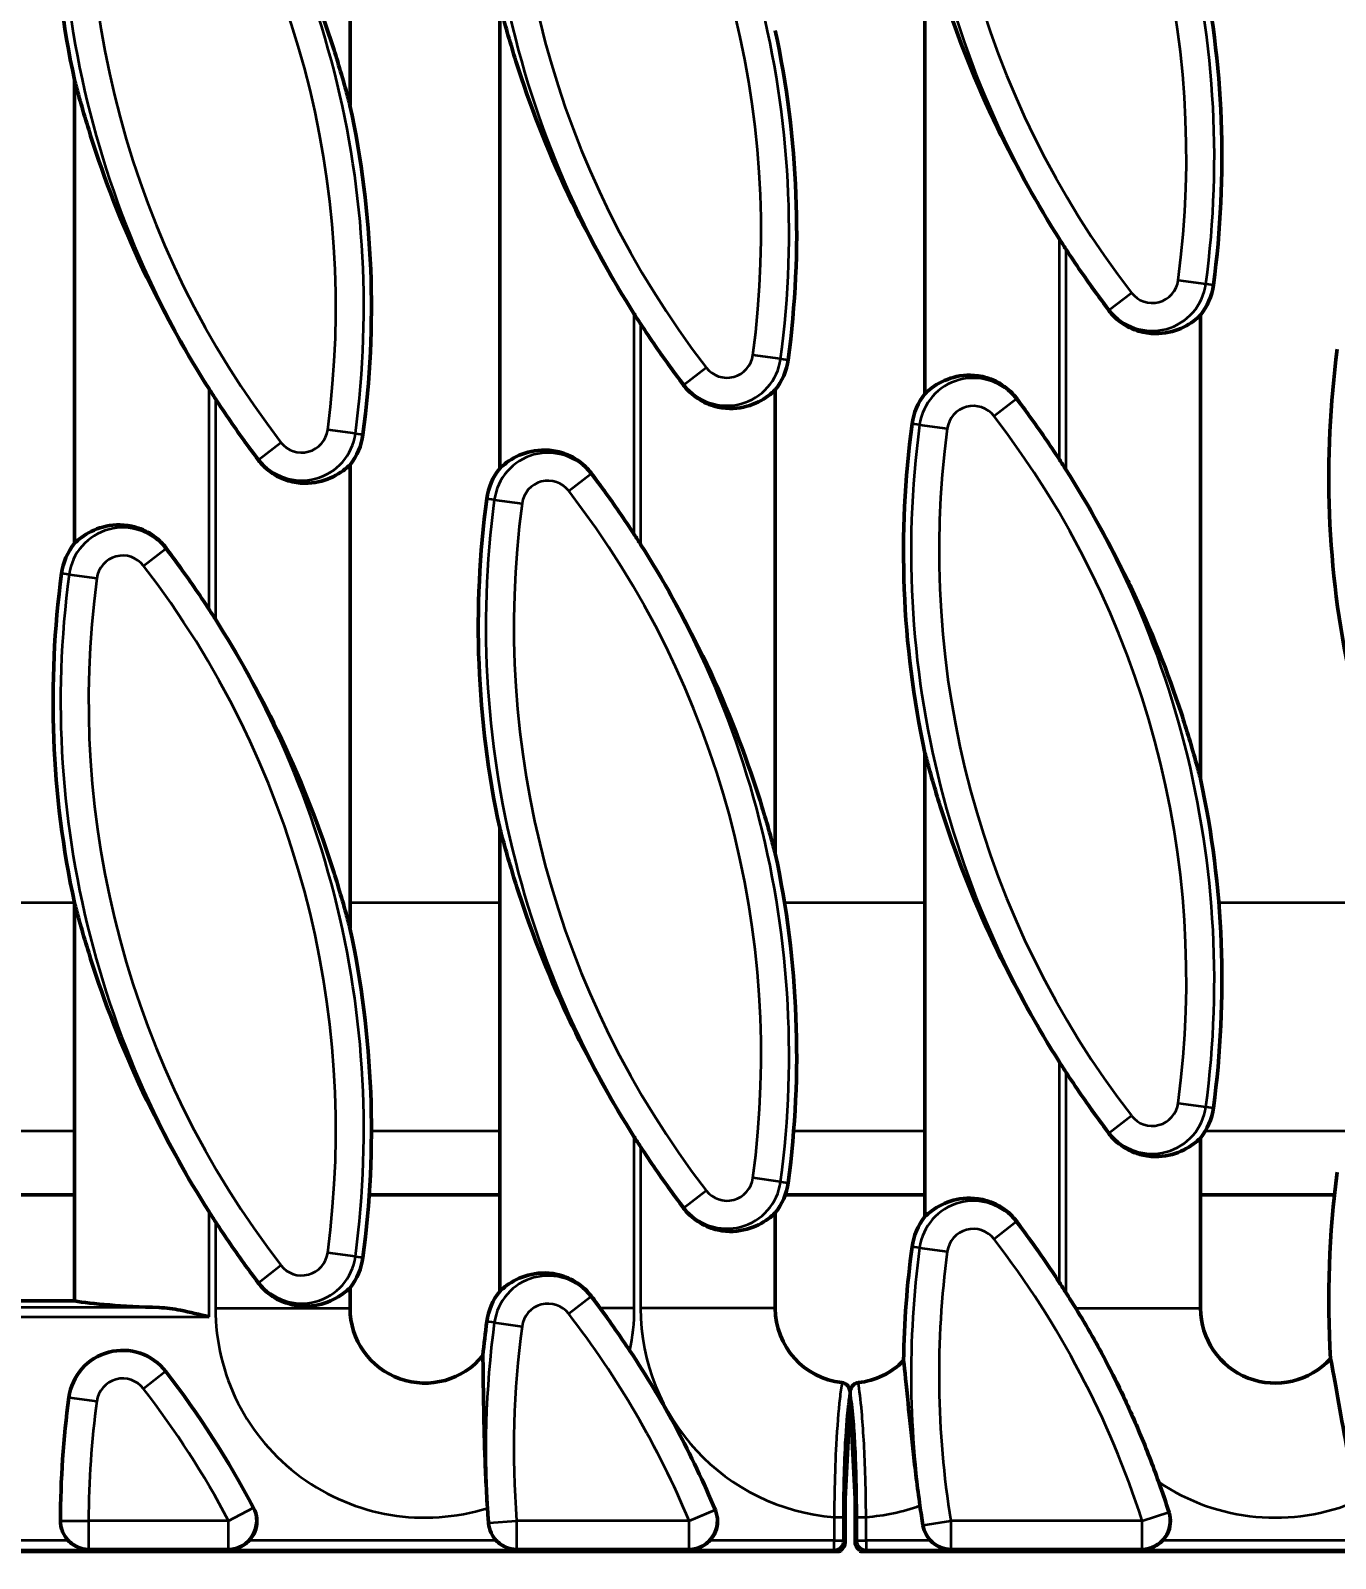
# Model space of a CAD drawing. Header units: millimetres. Extents: x 0 to 1485, y 0 to 1050.
# Drawn here: x 848.6 to 918.3, y 445.1 to 526.8 of the extents above; entities that cross this region are included whole.
import ezdxf

# ---------------------------------------------------------------- set-up
doc = ezdxf.new("R2010")
doc.units = ezdxf.units.MM
doc.header["$LTSCALE"] = 2.5
for name, color, linetype, lineweight in [('Bemaßung (ISO)', 7, 'Continuous', 25), ('Sichtbar (ISO)', 7, 'Continuous', 50), ('Sichtbar schmal (ISO)', 7, 'Continuous', 35)]:
    doc.layers.add(name, color=color, linetype=linetype, lineweight=lineweight)
doc.styles.add('TXT 3_5', font='isocpeur.ttf')
doc.dimstyles.new('Anrin Standard (DIN)', dxfattribs={"dimscale": 2.5, "dimtxt": 3.5, "dimasz": 2.5, "dimexe": 2, "dimexo": 0, "dimgap": 0.8, "dimtad": 1, "dimrnd": 1e-08, "dimtxsty": 'TXT 3_5', "dimcen": 0.09, "dimdle": 10, "dimclrd": 256, "dimclre": 256, "dimclrt": 256, "dimadec": 0, "dimazin": 2, "dimtfac": 0.714286, "dimtmove": 0, "dimatfit": 3, "dimfxl": 1, "dimtolj": 1, "dimlwd": -1, "dimlwe": -1, "dimarcsym": 0})

# ---------------------------------------------------------------- blocks, each defined once
blk = doc.blocks.new('*D26')
at = {"layer": 'Bemaßung (ISO)', "transparency": 16777216}
for p, q in [((642.405, 507.455), (642.405, 407.455)), ((1142.405, 507.455), (1142.405, 407.455)), ((648.655, 412.455), (1136.155, 412.455))]:
    blk.add_line(p, q, dxfattribs=at)
for points in [[(648.655, 413.496), (648.655, 411.413), (642.405, 412.455)], [(1136.155, 413.496), (1136.155, 411.413), (1142.405, 412.455)]]:
    blk.add_solid(points, dxfattribs=at)
at = {"layer": 'Defpoints', "color": 0, "transparency": 16777216}
for p in [(642.405, 507.455), (1142.405, 507.455), (1142.405, 412.455)]:
    blk.add_point(p, dxfattribs=at)
at = {"layer": 'Bemaßung (ISO)', "transparency": 16777216, "insert": (884.092, 423.205), "char_height": 8.75, "attachment_point": 1, "style": 'TXT 3_5'}
blk.add_mtext('\\A1;500', dxfattribs=at)

msp = doc.modelspace()

# ---------------------------------------------------------------- linework, layer by layer
at = {"layer": 'Sichtbar (ISO)'}
for p, q in [((865.678, 547.554), (865.678, 522.771)), ((896.405, 507.355), (896.405, 532.139)), ((873.678, 503.355), (873.678, 528.139)), ((850.95, 499.355), (850.95, 524.139)), ((911.132, 511.554), (911.132, 486.771)), ((888.405, 507.554), (888.405, 482.771)), ((865.678, 503.554), (865.678, 478.771)), ((896.405, 463.355), (896.405, 488.139)), ((873.678, 459.355), (873.678, 484.139)), ((850.95, 458.848), (850.95, 480.139)), ((911.132, 467.554), (911.132, 458.455)), ((850.95, 464.519), (844.093, 464.519)), ((873.678, 464.519), (866.705, 464.519)), ((896.405, 464.519), (888.938, 464.519)), ((918.295, 464.519), (911.132, 464.519)), ((888.405, 463.554), (888.405, 458.455)), ((865.678, 459.554), (865.678, 458.455)), ((850.95, 458.848), (843.835, 458.848)), ((892.143, 448.259), (892.405, 453.455)), ((892.405, 453.944), (892.405, 453.455)), ((892.405, 453.455), (892.405, 453.944)), ((892.405, 453.455), (892.667, 448.259)), ((892.143, 445.953), (892.143, 448.259)), ((892.667, 448.259), (892.667, 445.953)), ((393.166, 445.455), (891.644, 445.455)), ((893.166, 445.455), (1391.644, 445.455))]:
    msp.add_line(p, q, dxfattribs=at)
for centre, radius, start, end in [((901.081, 534.914), 51.275, 172.3504, 192.13108), ((861.002, 519.995), 51.275, 352.3504, 12.13108), ((838.275, 515.995), 51.275, 352.3504, 12.13108), ((815.547, 511.995), 51.275, 352.3504, 12.13108), ((946.535, 542.914), 50.882, 212.45081, 213.15705), ((908.55, 513.609), 3.3, 321.48132, 352.3504), ((923.808, 538.914), 50.882, 212.45081, 213.15705), ((885.823, 509.609), 3.3, 321.48132, 352.3504), ((969.263, 502.914), 51.275, 172.3504, 192.13108), ((901.081, 534.914), 50.882, 212.45081, 213.15705), ((898.987, 505.3), 3.3, 141.48132, 172.3504), ((946.535, 498.914), 51.275, 172.3504, 192.13108), ((863.096, 505.609), 3.3, 321.48132, 352.3504), ((876.26, 501.3), 3.3, 141.48132, 172.3504), ((861.002, 475.995), 50.882, 32.45081, 33.15705), ((923.808, 494.914), 51.275, 172.3504, 192.13108), ((853.532, 497.3), 3.3, 141.48132, 172.3504), ((838.275, 471.995), 50.882, 32.45081, 33.15705), ((901.081, 490.914), 51.275, 172.3504, 192.13108), ((815.547, 467.995), 50.882, 32.45081, 33.15705), ((861.002, 475.995), 51.275, 352.3504, 12.13108), ((838.275, 471.995), 51.275, 352.3504, 12.13108), ((815.547, 467.995), 51.275, 352.3504, 12.13108), ((946.535, 498.914), 50.882, 212.45081, 213.15705), ((908.55, 469.609), 3.3, 321.48132, 352.3504), ((923.808, 494.914), 50.882, 212.45081, 213.15705), ((969.263, 458.914), 51.275, 172.3504, 183.5312), ((885.823, 465.609), 3.3, 321.48132, 352.3504), ((901.081, 490.914), 50.882, 212.45081, 213.15705), ((898.987, 461.3), 3.3, 141.48132, 172.3504), ((946.535, 454.914), 51.275, 172.3504, 179.16797), ((863.096, 461.609), 3.3, 321.48132, 352.3504), ((876.26, 457.3), 3.3, 141.48132, 172.3504), ((861.002, 431.995), 50.882, 32.45081, 33.15705), ((869.678, 458.455), 4, 180, 320.82077), ((892.405, 458.455), 4, 180, 263.77129), ((915.132, 458.455), 4, 180, 317.56852), ((923.808, 450.914), 51.275, 172.3504, 174.38868), ((853.532, 453.3), 2.906, 37.6496, 172.3504), ((838.275, 427.995), 50.882, 22.73262, 33.63529), ((815.547, 423.995), 50.882, 27.86718, 37.6496), ((892.405, 458.455), 4, 276.22871, 315.65128), ((901.081, 446.914), 50.882, 172.3504, 179.80718), ((861.002, 431.995), 50.882, 17.78458, 19.70838), ((923.808, 450.914), 50.882, 183.53961, 184.45218), ((946.535, 454.914), 50.882, 187.92097, 189.12676)]:
    msp.add_arc(centre, radius, start, end, dxfattribs=at)
for centre, major_axis, ratio, start_param, end_param in [((858.144, 459.155), (-8, 0), 0.087489, 0.452817, 1.231374), ((892.059, 445.538), (0.651, 0.054), 0.098202, 4.013836, 4.45285), ((891.861, 445.736), (0.054, 0.651), 0.098202, 4.286756, 4.394906), ((891.641, 445.957), (0.356, -0.356), 0.992433, 6.04875, 7.064785), ((893.169, 445.957), (-0.356, -0.356), 0.992433, 5.501585, 6.517621), ((892.949, 445.736), (0.054, -0.651), 0.098202, 5.029872, 5.138022), ((892.751, 445.538), (0.651, -0.054), 0.098202, 4.971928, 5.410942)]:
    msp.add_ellipse(centre, major_axis=major_axis, ratio=ratio, start_param=start_param, end_param=end_param, dxfattribs=at)
for points, knots in [([(858.484, 539.297), (859.664, 537.442), (860.806, 535.411), (862.963, 530.941), (863.927, 528.486), (864.934, 525.402), (865.214, 524.469), (865.539, 523.292), (865.61, 523.029), (865.678, 522.771)], [5.610352, 5.610352, 5.610352, 5.610352, 6.256852, 6.256852, 7.009099, 7.009099, 7.296608, 7.296608, 7.380319, 7.380319, 7.380319, 7.380319]), ([(903.599, 515.612), (902.419, 517.468), (901.277, 519.499), (899.119, 523.969), (898.156, 526.424), (897.149, 529.507), (896.868, 530.441), (896.544, 531.617), (896.473, 531.88), (896.405, 532.139)], [5.610352, 5.610352, 5.610352, 5.610352, 6.256852, 6.256852, 7.009099, 7.009099, 7.296608, 7.296608, 7.380319, 7.380319, 7.380319, 7.380319]), ([(880.871, 511.612), (879.691, 513.468), (878.55, 515.499), (876.392, 519.969), (875.429, 522.424), (874.422, 525.507), (874.141, 526.441), (873.817, 527.617), (873.746, 527.88), (873.678, 528.139)], [5.610352, 5.610352, 5.610352, 5.610352, 6.256852, 6.256852, 7.009099, 7.009099, 7.296608, 7.296608, 7.380319, 7.380319, 7.380319, 7.380319]), ([(858.144, 507.612), (856.964, 509.468), (855.823, 511.499), (853.665, 515.969), (852.701, 518.424), (851.695, 521.507), (851.414, 522.441), (851.089, 523.617), (851.019, 523.88), (850.95, 524.139)], [5.610352, 5.610352, 5.610352, 5.610352, 6.256852, 6.256852, 7.009099, 7.009099, 7.296608, 7.296608, 7.380319, 7.380319, 7.380319, 7.380319]), ([(906.226, 511.816), (905.997, 512.123), (905.772, 512.43), (905.007, 513.492), (904.466, 514.278), (903.939, 515.085)], [1.2694834, 1.2694834, 1.2694834, 1.2694834, 1.3818929, 1.3818929, 1.6649559, 1.6649559, 1.6649559, 1.6649559]), ([(907.405, 510.863), (907.306, 510.909), (907.208, 510.961), (906.801, 511.204), (906.515, 511.454), (906.27, 511.758), (906.248, 511.787), (906.226, 511.816)], [1.8476198, 1.8476198, 1.8476198, 1.8476198, 1.8811482, 1.8811482, 1.9896717, 1.9896717, 2.0005996, 2.0005996, 2.0005996, 2.0005996]), ([(911.132, 511.554), (911.02, 511.445), (910.896, 511.339), (910.439, 511.002), (910.056, 510.802), (909.162, 510.562), (908.653, 510.514), (907.851, 510.689), (907.626, 510.761), (907.405, 510.863)], [1.2625413, 1.2625413, 1.2625413, 1.2625413, 1.3515841, 1.3515841, 1.5621044, 1.5621044, 1.7726247, 1.7726247, 1.8476198, 1.8476198, 1.8476198, 1.8476198]), ([(883.499, 507.816), (883.269, 508.123), (883.045, 508.43), (882.28, 509.492), (881.739, 510.278), (881.211, 511.085)], [1.2694834, 1.2694834, 1.2694834, 1.2694834, 1.3818929, 1.3818929, 1.6649559, 1.6649559, 1.6649559, 1.6649559]), ([(896.405, 507.355), (896.517, 507.464), (896.641, 507.571), (897.098, 507.907), (897.481, 508.107), (898.375, 508.347), (898.885, 508.396), (899.78, 508.2), (900.115, 508.077), (900.736, 507.706), (901.022, 507.456), (901.267, 507.151), (901.289, 507.123), (901.311, 507.093)], [1.2625413, 1.2625413, 1.2625413, 1.2625413, 1.3515841, 1.3515841, 1.5621044, 1.5621044, 1.7726247, 1.7726247, 1.8811482, 1.8811482, 1.9896717, 1.9896717, 2.0005996, 2.0005996, 2.0005996, 2.0005996]), ([(888.405, 507.554), (888.293, 507.445), (888.169, 507.339), (887.712, 507.002), (887.329, 506.802), (886.435, 506.562), (885.925, 506.514), (885.03, 506.709), (884.695, 506.832), (884.074, 507.204), (883.788, 507.454), (883.543, 507.758), (883.521, 507.787), (883.499, 507.816)], [1.2625413, 1.2625413, 1.2625413, 1.2625413, 1.3515841, 1.3515841, 1.5621044, 1.5621044, 1.7726247, 1.7726247, 1.8811482, 1.8811482, 1.9896717, 1.9896717, 2.0005996, 2.0005996, 2.0005996, 2.0005996]), ([(860.772, 503.816), (860.542, 504.123), (860.317, 504.43), (859.552, 505.492), (859.011, 506.278), (858.484, 507.085)], [1.2694834, 1.2694834, 1.2694834, 1.2694834, 1.3818929, 1.3818929, 1.6649559, 1.6649559, 1.6649559, 1.6649559]), ([(901.311, 507.093), (901.541, 506.786), (901.765, 506.48), (902.53, 505.418), (903.071, 504.632), (903.599, 503.824)], [1.2694834, 1.2694834, 1.2694834, 1.2694834, 1.3818929, 1.3818929, 1.6649559, 1.6649559, 1.6649559, 1.6649559]), ([(873.678, 503.355), (873.79, 503.464), (873.914, 503.571), (874.371, 503.907), (874.754, 504.107), (875.648, 504.347), (876.157, 504.396), (877.053, 504.2), (877.387, 504.077), (878.009, 503.706), (878.295, 503.456), (878.54, 503.151), (878.562, 503.123), (878.584, 503.093)], [1.2625413, 1.2625413, 1.2625413, 1.2625413, 1.3515841, 1.3515841, 1.5621044, 1.5621044, 1.7726247, 1.7726247, 1.8811482, 1.8811482, 1.9896717, 1.9896717, 2.0005996, 2.0005996, 2.0005996, 2.0005996]), ([(865.678, 503.554), (865.565, 503.445), (865.441, 503.339), (864.985, 503.002), (864.602, 502.802), (863.707, 502.562), (863.198, 502.514), (862.302, 502.709), (861.968, 502.832), (861.347, 503.204), (861.06, 503.454), (860.815, 503.758), (860.793, 503.787), (860.772, 503.816)], [1.2625413, 1.2625413, 1.2625413, 1.2625413, 1.3515841, 1.3515841, 1.5621044, 1.5621044, 1.7726247, 1.7726247, 1.8811482, 1.8811482, 1.9896717, 1.9896717, 2.0005996, 2.0005996, 2.0005996, 2.0005996]), ([(903.939, 503.297), (905.119, 501.442), (906.26, 499.411), (907.307, 497.242), (907.356, 497.139), (907.405, 497.037)], [5.6103516, 5.6103516, 5.6103516, 5.6103516, 6.2568517, 6.2568517, 6.2889601, 6.2889601, 6.2889601, 6.2889601]), ([(878.584, 503.093), (878.813, 502.786), (879.038, 502.48), (879.803, 501.418), (880.344, 500.632), (880.871, 499.824)], [1.2694834, 1.2694834, 1.2694834, 1.2694834, 1.3818929, 1.3818929, 1.6649559, 1.6649559, 1.6649559, 1.6649559]), ([(850.95, 499.355), (851.063, 499.464), (851.187, 499.571), (851.643, 499.907), (852.027, 500.107), (852.921, 500.347), (853.43, 500.396), (854.326, 500.2), (854.66, 500.077), (855.282, 499.706), (855.568, 499.456), (855.813, 499.151), (855.835, 499.123), (855.857, 499.093)], [1.2625413, 1.2625413, 1.2625413, 1.2625413, 1.3515841, 1.3515841, 1.5621044, 1.5621044, 1.7726247, 1.7726247, 1.8811482, 1.8811482, 1.9896717, 1.9896717, 2.0005996, 2.0005996, 2.0005996, 2.0005996]), ([(881.211, 499.297), (882.391, 497.442), (883.533, 495.411), (885.691, 490.941), (886.654, 488.486), (887.661, 485.402), (887.942, 484.469), (888.266, 483.292), (888.337, 483.029), (888.405, 482.771)], [5.610352, 5.610352, 5.610352, 5.610352, 6.256852, 6.256852, 7.009099, 7.009099, 7.296608, 7.296608, 7.380319, 7.380319, 7.380319, 7.380319]), ([(855.857, 499.093), (856.086, 498.786), (856.311, 498.48), (857.076, 497.418), (857.617, 496.632), (858.144, 495.824)], [1.2694834, 1.2694834, 1.2694834, 1.2694834, 1.3818929, 1.3818929, 1.6649559, 1.6649559, 1.6649559, 1.6649559]), ([(907.405, 497.037), (908.501, 494.732), (909.413, 492.391), (910.388, 489.402), (910.669, 488.469), (910.993, 487.292), (911.064, 487.029), (911.132, 486.771)], [6.28896, 6.28896, 6.28896, 6.28896, 7.009099, 7.009099, 7.296608, 7.296608, 7.380319, 7.380319, 7.380319, 7.380319]), ([(858.484, 495.297), (859.664, 493.442), (860.806, 491.411), (862.963, 486.941), (863.927, 484.486), (864.934, 481.402), (865.214, 480.469), (865.539, 479.292), (865.61, 479.029), (865.678, 478.771)], [5.610352, 5.610352, 5.610352, 5.610352, 6.256852, 6.256852, 7.009099, 7.009099, 7.296608, 7.296608, 7.380319, 7.380319, 7.380319, 7.380319]), ([(903.599, 471.612), (902.419, 473.468), (901.277, 475.499), (899.119, 479.969), (898.156, 482.424), (897.149, 485.507), (896.868, 486.441), (896.544, 487.617), (896.473, 487.88), (896.405, 488.139)], [5.610352, 5.610352, 5.610352, 5.610352, 6.256852, 6.256852, 7.009099, 7.009099, 7.296608, 7.296608, 7.380319, 7.380319, 7.380319, 7.380319]), ([(880.871, 467.612), (879.691, 469.468), (878.55, 471.499), (876.392, 475.969), (875.429, 478.424), (874.422, 481.507), (874.141, 482.441), (873.817, 483.617), (873.746, 483.88), (873.678, 484.139)], [5.610352, 5.610352, 5.610352, 5.610352, 6.256852, 6.256852, 7.009099, 7.009099, 7.296608, 7.296608, 7.380319, 7.380319, 7.380319, 7.380319]), ([(858.144, 463.612), (856.964, 465.468), (855.823, 467.499), (853.665, 471.969), (852.701, 474.424), (851.695, 477.507), (851.414, 478.441), (851.089, 479.617), (851.019, 479.88), (850.95, 480.139)], [5.610352, 5.610352, 5.610352, 5.610352, 6.256852, 6.256852, 7.009099, 7.009099, 7.296608, 7.296608, 7.380319, 7.380319, 7.380319, 7.380319]), ([(906.226, 467.816), (905.997, 468.123), (905.772, 468.43), (905.007, 469.492), (904.466, 470.278), (903.939, 471.085)], [1.2694834, 1.2694834, 1.2694834, 1.2694834, 1.3818929, 1.3818929, 1.6649559, 1.6649559, 1.6649559, 1.6649559]), ([(907.405, 466.863), (907.306, 466.909), (907.208, 466.961), (906.801, 467.204), (906.515, 467.454), (906.27, 467.758), (906.248, 467.787), (906.226, 467.816)], [1.8476198, 1.8476198, 1.8476198, 1.8476198, 1.8811482, 1.8811482, 1.9896717, 1.9896717, 2.0005996, 2.0005996, 2.0005996, 2.0005996]), ([(911.132, 467.554), (911.02, 467.445), (910.896, 467.339), (910.439, 467.002), (910.056, 466.802), (909.162, 466.562), (908.653, 466.514), (907.851, 466.689), (907.626, 466.761), (907.405, 466.863)], [1.2625413, 1.2625413, 1.2625413, 1.2625413, 1.3515841, 1.3515841, 1.5621044, 1.5621044, 1.7726247, 1.7726247, 1.8476198, 1.8476198, 1.8476198, 1.8476198]), ([(883.499, 463.816), (883.269, 464.123), (883.045, 464.43), (882.28, 465.492), (881.739, 466.278), (881.211, 467.085)], [1.2694834, 1.2694834, 1.2694834, 1.2694834, 1.3818929, 1.3818929, 1.6649559, 1.6649559, 1.6649559, 1.6649559]), ([(896.405, 463.355), (896.517, 463.464), (896.641, 463.571), (897.098, 463.907), (897.481, 464.107), (898.375, 464.347), (898.885, 464.396), (899.78, 464.2), (900.115, 464.077), (900.736, 463.706), (901.022, 463.456), (901.267, 463.151), (901.289, 463.123), (901.311, 463.093)], [1.2625413, 1.2625413, 1.2625413, 1.2625413, 1.3515841, 1.3515841, 1.5621044, 1.5621044, 1.7726247, 1.7726247, 1.8811482, 1.8811482, 1.9896717, 1.9896717, 2.0005996, 2.0005996, 2.0005996, 2.0005996]), ([(888.405, 463.554), (888.293, 463.445), (888.169, 463.339), (887.712, 463.002), (887.329, 462.802), (886.435, 462.562), (885.925, 462.514), (885.03, 462.709), (884.695, 462.832), (884.074, 463.204), (883.788, 463.454), (883.543, 463.758), (883.521, 463.787), (883.499, 463.816)], [1.2625413, 1.2625413, 1.2625413, 1.2625413, 1.3515841, 1.3515841, 1.5621044, 1.5621044, 1.7726247, 1.7726247, 1.8811482, 1.8811482, 1.9896717, 1.9896717, 2.0005996, 2.0005996, 2.0005996, 2.0005996]), ([(860.772, 459.816), (860.542, 460.123), (860.317, 460.43), (859.552, 461.492), (859.011, 462.278), (858.484, 463.085)], [1.2694834, 1.2694834, 1.2694834, 1.2694834, 1.3818929, 1.3818929, 1.6649559, 1.6649559, 1.6649559, 1.6649559]), ([(901.311, 463.093), (901.894, 462.313), (902.476, 461.497), (903.232, 460.381), (903.416, 460.104), (903.599, 459.824)], [4.2537697, 4.2537697, 4.2537697, 4.2537697, 4.5467408, 4.5467408, 4.6422029, 4.6422029, 4.6422029, 4.6422029]), ([(873.678, 459.355), (873.79, 459.464), (873.914, 459.571), (874.371, 459.907), (874.754, 460.107), (875.648, 460.347), (876.157, 460.396), (877.053, 460.2), (877.387, 460.077), (878.009, 459.706), (878.295, 459.456), (878.54, 459.151), (878.562, 459.123), (878.584, 459.093)], [1.2625413, 1.2625413, 1.2625413, 1.2625413, 1.3515841, 1.3515841, 1.5621044, 1.5621044, 1.7726247, 1.7726247, 1.8811482, 1.8811482, 1.9896717, 1.9896717, 2.0005996, 2.0005996, 2.0005996, 2.0005996]), ([(865.678, 459.554), (865.565, 459.445), (865.441, 459.339), (864.985, 459.002), (864.602, 458.802), (863.707, 458.562), (863.198, 458.514), (862.302, 458.709), (861.968, 458.832), (861.347, 459.204), (861.06, 459.454), (860.815, 459.758), (860.793, 459.787), (860.772, 459.816)], [1.2625413, 1.2625413, 1.2625413, 1.2625413, 1.3515841, 1.3515841, 1.5621044, 1.5621044, 1.7726247, 1.7726247, 1.8811482, 1.8811482, 1.9896717, 1.9896717, 2.0005996, 2.0005996, 2.0005996, 2.0005996]), ([(855.481, 458.495), (855.843, 458.482), (856.262, 458.42), (857.095, 458.258), (857.666, 458.116), (858.144, 457.997)], [0.554245, 0.554245, 0.554245, 0.554245, 0.6657624, 0.6657624, 0.8134986, 0.8134986, 0.8134986, 0.8134986]), ([(904.465, 458.455), (904.765, 457.964), (905.058, 457.47), (905.609, 456.503), (905.87, 456.028), (906.439, 454.946), (906.728, 454.368), (907.15, 453.471), (907.279, 453.189), (907.405, 452.907)], [-1.0304781, -1.0304781, -1.0304781, -1.0304781, -0.8584001, -0.8584001, -0.6971156, -0.6971156, -0.498004, -0.498004, -0.4056169, -0.4056169, -0.4056169, -0.4056169]), ([(873.023, 447.773), (872.956, 448.864), (872.907, 449.94), (872.841, 451.959), (872.823, 452.88), (872.797, 454.593), (872.79, 455.323), (872.778, 455.928)], [-0.8843996, -0.8843996, -0.8843996, -0.8843996, -0.5894417, -0.5894417, -0.3017852, -0.3017852, 0, 0, 0, 0]), ([(896.139, 447.902), (896.001, 448.893), (895.879, 449.875), (895.669, 451.735), (895.582, 452.599), (895.408, 454.365), (895.333, 455.132), (895.265, 455.659)], [-0.7784972, -0.7784972, -0.7784972, -0.7784972, -0.5388845, -0.5388845, -0.3020785, -0.3020785, 0, 0, 0, 0]), ([(919.53, 448.161), (919.315, 449.156), (919.117, 450.143), (918.764, 452.008), (918.611, 452.873), (918.315, 454.55), (918.189, 455.262), (918.085, 455.756)], [-0.7974145, -0.7974145, -0.7974145, -0.7974145, -0.5446426, -0.5446426, -0.294853, -0.294853, 0, 0, 0, 0]), ([(892.405, 453.944), (892.405, 454.023), (892.39, 454.102), (892.333, 454.239), (892.294, 454.297), (892.208, 454.383), (892.165, 454.413), (892.072, 454.458), (892.022, 454.473), (891.971, 454.478)], [0, 0, 0, 0, 0.02367307, 0.02367307, 0.04455996, 0.04455996, 0.06031128, 0.06031128, 0.07581688, 0.07581688, 0.07581688, 0.07581688]), ([(892.839, 454.478), (892.78, 454.472), (892.724, 454.454), (892.619, 454.397), (892.572, 454.358), (892.489, 454.259), (892.457, 454.199), (892.415, 454.074), (892.405, 454.009), (892.405, 453.944)], [0, 0, 0, 0, 0.01765058, 0.01765058, 0.03595356, 0.03595356, 0.05613325, 0.05613325, 0.07548478, 0.07548478, 0.07548478, 0.07548478]), ([(907.405, 452.907), (907.569, 452.539), (907.727, 452.171), (908.244, 450.931), (908.583, 450.049), (908.903, 449.154)], [-0.4056169, -0.4056169, -0.4056169, -0.4056169, -0.2849655, -0.2849655, 0, 0, 0, 0]), ([(860.528, 447.779), (860.621, 447.604), (860.679, 447.412), (860.716, 447.021), (860.696, 446.825), (860.583, 446.454), (860.491, 446.282), (860.344, 446.102), (860.318, 446.073), (860.29, 446.044)], [0, 0, 0, 0, 0.05944, 0.05944, 0.1179727, 0.1179727, 0.1758893, 0.1758893, 0.1877699, 0.1877699, 0.1877699, 0.1877699]), ([(850.616, 446.044), (850.49, 446.175), (850.389, 446.328), (850.279, 446.588), (850.249, 446.685), (850.209, 446.883), (850.199, 446.984), (850.199, 447.085)], [0.1207647, 0.1207647, 0.1207647, 0.1207647, 0.175261, 0.175261, 0.2055874, 0.2055874, 0.2359565, 0.2359565, 0.2359565, 0.2359565]), ([(873.492, 446.044), (873.377, 446.163), (873.283, 446.301), (873.139, 446.613), (873.094, 446.787), (873.08, 446.964)], [0.1207297, 0.1207297, 0.1207297, 0.1207297, 0.1703872, 0.1703872, 0.2238596, 0.2238596, 0.2238596, 0.2238596]), ([(885.204, 447.658), (885.28, 447.476), (885.32, 447.28), (885.322, 446.888), (885.285, 446.695), (885.141, 446.34), (885.038, 446.18), (884.907, 446.044)], [0, 0, 0, 0, 0.0592432, 0.0592432, 0.1177044, 0.1177044, 0.174322, 0.174322, 0.174322, 0.174322]), ([(909.452, 447.537), (909.512, 447.349), (909.535, 447.152), (909.504, 446.761), (909.45, 446.572), (909.296, 446.269), (909.21, 446.149), (909.11, 446.044)], [0, 0, 0, 0, 0.0590891, 0.0590891, 0.1174976, 0.1174976, 0.1613716, 0.1613716, 0.1613716, 0.1613716]), ([(850.616, 446.044), (850.688, 445.969), (850.771, 445.895), (850.979, 445.748), (851.105, 445.68), (851.376, 445.582), (851.512, 445.554), (851.65, 445.546), (851.652, 445.546), (851.654, 445.546)], [-0.1377621, -0.1377621, -0.1377621, -0.1377621, -0.096681, -0.096681, -0.047731, -0.047731, 0, 0, 0.0006077, 0.0006077, 0.0006077, 0.0006077]), ([(859.274, 445.546), (859.275, 445.546), (859.277, 445.546), (859.411, 445.554), (859.543, 445.582), (859.805, 445.678), (859.927, 445.746), (860.133, 445.893), (860.217, 445.968), (860.29, 446.044)], [-0.1054257, -0.1054257, -0.1054257, -0.1054257, -0.1049631, -0.1049631, -0.068834, -0.068834, -0.0317704, -0.0317704, -0.000039, -0.000039, -0.000039, -0.000039]), ([(873.492, 446.044), (873.564, 445.969), (873.647, 445.896), (873.856, 445.748), (873.982, 445.68), (874.254, 445.582), (874.391, 445.554), (874.529, 445.546), (874.531, 445.546), (874.533, 445.546)], [-0.1380836, -0.1380836, -0.1380836, -0.1380836, -0.0969792, -0.0969792, -0.0478869, -0.0478869, 0, 0, 0.0006096, 0.0006096, 0.0006096, 0.0006096]), ([(883.885, 445.546), (883.887, 445.546), (883.889, 445.546), (884.023, 445.554), (884.156, 445.582), (884.42, 445.679), (884.543, 445.746), (884.75, 445.894), (884.834, 445.968), (884.907, 446.044)], [-0.1053741, -0.1053741, -0.1053741, -0.1053741, -0.1049123, -0.1049123, -0.0687643, -0.0687643, -0.031655, -0.031655, 0, 0, 0, 0]), ([(896.696, 446.044), (896.595, 446.149), (896.511, 446.267), (896.372, 446.537), (896.323, 446.687), (896.298, 446.843)], [0.12070111, 0.12070111, 0.12070111, 0.12070111, 0.16422041, 0.16422041, 0.2115589, 0.2115589, 0.2115589, 0.2115589]), ([(896.696, 446.044), (896.768, 445.969), (896.851, 445.896), (897.06, 445.748), (897.186, 445.68), (897.459, 445.582), (897.597, 445.554), (897.736, 445.546), (897.737, 445.546), (897.739, 445.546)], [-0.1383888, -0.1383888, -0.1383888, -0.1383888, -0.0972615, -0.0972615, -0.048032, -0.048032, 0, 0, 0.0006113, 0.0006113, 0.0006113, 0.0006113]), ([(908.084, 445.546), (908.086, 445.546), (908.087, 445.546), (908.223, 445.554), (908.357, 445.582), (908.622, 445.679), (908.746, 445.747), (908.954, 445.894), (909.037, 445.968), (909.11, 446.044)], [-0.1053771, -0.1053771, -0.1053771, -0.1053771, -0.1049149, -0.1049149, -0.0686957, -0.0686957, -0.0315357, -0.0315357, -0.0000394, -0.0000394, -0.0000394, -0.0000394])]:
    msp.add_open_spline(points, degree=3, knots=knots, dxfattribs=at)
for points in [[(903.939, 459.297), (904.116, 459.019), (904.291, 458.738), (904.465, 458.455)], [(878.584, 459.093), (878.741, 458.883), (878.898, 458.67), (879.055, 458.455)], [(879.055, 458.455), (879.601, 457.706), (880.122, 456.954), (880.638, 456.179)]]:
    msp.add_open_spline(points, degree=3, dxfattribs=at)
at = {"layer": 'Sichtbar schmal (ISO)'}
for p, q in [((903.599, 503.824), (903.599, 515.612)), ((903.939, 515.085), (903.939, 503.297)), ((909.938, 513.423), (911.419, 513.224)), ((911.419, 513.224), (911.821, 513.17)), ((906.258, 511.841), (907.441, 512.754)), ((880.871, 499.824), (880.871, 511.612)), ((906.258, 511.841), (906.226, 511.816)), ((881.211, 511.085), (881.211, 499.297)), ((888.692, 509.224), (887.211, 509.423)), ((888.692, 509.224), (889.094, 509.17)), ((883.531, 507.841), (884.714, 508.754)), ((858.144, 495.824), (858.144, 507.612)), ((883.531, 507.841), (883.499, 507.816)), ((858.484, 507.085), (858.484, 495.297)), ((901.279, 507.069), (900.096, 506.156)), ((901.279, 507.069), (901.311, 507.093)), ((896.118, 505.686), (895.716, 505.74)), ((896.118, 505.686), (897.599, 505.487)), ((865.965, 505.224), (864.484, 505.423)), ((865.965, 505.224), (866.366, 505.17)), ((860.804, 503.841), (861.987, 504.754)), ((860.804, 503.841), (860.772, 503.816)), ((877.369, 502.156), (878.552, 503.069)), ((878.552, 503.069), (878.584, 503.093)), ((873.391, 501.686), (872.989, 501.74)), ((873.391, 501.686), (874.872, 501.487)), ((854.641, 498.156), (855.824, 499.069)), ((855.824, 499.069), (855.857, 499.093)), ((850.663, 497.686), (850.262, 497.74)), ((850.663, 497.686), (852.144, 497.487)), ((850.95, 480.138), (842.95, 480.138)), ((873.678, 480.138), (865.678, 480.138)), ((896.405, 480.138), (888.899, 480.138)), ((919.132, 480.138), (912.11, 480.138)), ((903.599, 459.824), (903.599, 471.612)), ((903.939, 471.085), (903.939, 459.297)), ((909.938, 469.423), (911.419, 469.224)), ((911.419, 469.224), (911.821, 469.17)), ((906.258, 467.841), (907.441, 468.754)), ((850.95, 467.918), (843.945, 467.918)), ((873.678, 467.918), (866.823, 467.918)), ((880.871, 458.455), (880.871, 467.612)), ((896.405, 467.918), (889.388, 467.918)), ((906.258, 467.841), (906.226, 467.816)), ((919.132, 467.918), (911.384, 467.918)), ((881.211, 467.085), (881.211, 458.455)), ((888.692, 465.224), (887.211, 465.423)), ((888.692, 465.224), (889.094, 465.17)), ((883.531, 463.841), (884.714, 464.754)), ((858.144, 457.997), (858.144, 463.612)), ((883.531, 463.841), (883.499, 463.816)), ((858.484, 463.085), (858.484, 458.455)), ((901.279, 463.069), (900.096, 462.156)), ((901.279, 463.069), (901.311, 463.093)), ((896.118, 461.686), (895.716, 461.74)), ((896.118, 461.686), (897.599, 461.487)), ((860.804, 459.841), (861.987, 460.754)), ((865.965, 461.224), (864.484, 461.423)), ((865.965, 461.224), (866.366, 461.17)), ((860.804, 459.841), (860.772, 459.816)), ((855.481, 458.495), (843.217, 458.495)), ((858.484, 458.455), (865.678, 458.455)), ((878.552, 459.069), (877.369, 458.156)), ((878.552, 459.069), (878.584, 459.093)), ((880.871, 458.455), (879.055, 458.455)), ((888.405, 458.455), (881.211, 458.455)), ((904.465, 458.455), (911.132, 458.455)), ((842.35, 457.997), (858.144, 457.997)), ((873.391, 457.686), (872.989, 457.74)), ((873.391, 457.686), (874.872, 457.487)), ((855.824, 455.069), (854.641, 454.156)), ((855.824, 455.069), (855.833, 455.076)), ((850.663, 453.686), (850.652, 453.687)), ((850.663, 453.686), (852.144, 453.487)), ((859.188, 447.092), (860.509, 447.791)), ((883.808, 447.092), (885.186, 447.67)), ((850.211, 447.097), (851.705, 447.092)), ((851.705, 447.092), (851.705, 445.597)), ((859.188, 447.092), (851.705, 447.092)), ((859.188, 445.597), (859.188, 447.092)), ((873.091, 446.976), (874.58, 447.092)), ((874.58, 447.092), (874.58, 445.597)), ((883.808, 447.092), (874.58, 447.092)), ((883.808, 445.597), (883.808, 447.092)), ((891.553, 447.293), (892.051, 447.293)), ((891.553, 447.293), (891.553, 446.044)), ((892.051, 446.044), (892.051, 447.293)), ((892.759, 447.293), (893.257, 447.293)), ((892.759, 447.293), (892.759, 446.044)), ((893.257, 446.044), (893.257, 447.293)), ((896.308, 446.855), (897.783, 447.092)), ((897.783, 447.092), (897.783, 445.597)), ((908.013, 447.092), (897.783, 447.092)), ((908.013, 447.092), (909.436, 447.549)), ((908.013, 445.597), (908.013, 447.092)), ((850.616, 446.044), (774.858, 446.044)), ((873.492, 446.044), (860.29, 446.044)), ((891.553, 446.044), (884.907, 446.044)), ((891.553, 445.546), (891.553, 446.044)), ((891.553, 446.044), (892.051, 446.044)), ((892.143, 445.953), (892.051, 446.044)), ((892.759, 446.044), (892.667, 445.953)), ((892.759, 446.044), (893.257, 446.044)), ((893.257, 446.044), (893.257, 445.546)), ((896.696, 446.044), (893.257, 446.044)), ((920.237, 446.044), (909.11, 446.044)), ((773.817, 445.546), (851.654, 445.546)), ((851.705, 445.597), (859.188, 445.597)), ((859.274, 445.546), (874.533, 445.546)), ((874.58, 445.597), (883.808, 445.597)), ((883.885, 445.546), (891.553, 445.546)), ((891.553, 445.546), (891.644, 445.455)), ((893.166, 445.455), (893.257, 445.546)), ((893.257, 445.546), (897.739, 445.546)), ((897.783, 445.597), (908.013, 445.597)), ((908.084, 445.546), (921.283, 445.546))]:
    msp.add_line(p, q, dxfattribs=at)
for centre, radius, start, end in [((861.002, 519.995), 50.87, 352.3504, 37.6496), ((861.002, 519.995), 49.376, 352.3504, 37.6496), ((946.535, 542.914), 50.87, 172.3504, 217.6496), ((946.535, 542.914), 49.376, 172.3504, 217.6496), ((838.275, 515.995), 50.87, 352.3504, 37.6496), ((838.275, 515.995), 49.376, 352.3504, 37.6496), ((923.808, 538.914), 50.87, 172.3504, 217.6496), ((923.808, 538.914), 49.376, 172.3504, 217.6496), ((815.547, 511.995), 50.87, 352.3504, 37.6496), ((901.081, 534.914), 50.87, 172.3504, 217.6496), ((815.547, 511.995), 49.376, 352.3504, 37.6496), ((901.081, 534.914), 49.376, 172.3504, 217.6496), ((908.55, 513.609), 2.895, 217.6496, 352.3504), ((908.55, 513.609), 1.401, 217.6496, 352.3504), ((885.823, 509.609), 2.895, 217.6496, 352.3504), ((885.823, 509.609), 1.401, 217.6496, 352.3504), ((898.987, 505.3), 2.895, 37.6496, 172.3504), ((898.987, 505.3), 1.401, 37.6496, 172.3504), ((861.002, 475.995), 50.87, 352.3504, 37.6496), ((946.535, 498.914), 50.87, 172.3504, 217.6496), ((861.002, 475.995), 49.376, 352.3504, 37.6496), ((863.096, 505.609), 2.895, 217.6496, 352.3504), ((863.096, 505.609), 1.401, 217.6496, 352.3504), ((946.535, 498.914), 49.376, 172.3504, 217.6496), ((876.26, 501.3), 2.895, 37.6496, 172.3504), ((876.26, 501.3), 1.401, 37.6496, 172.3504), ((838.275, 471.995), 50.87, 352.3504, 37.6496), ((923.808, 494.914), 50.87, 172.3504, 217.6496), ((838.275, 471.995), 49.376, 352.3504, 37.6496), ((923.808, 494.914), 49.376, 172.3504, 217.6496), ((853.532, 497.3), 2.895, 37.6496, 172.3504), ((853.532, 497.3), 1.401, 37.6496, 172.3504), ((815.547, 467.995), 50.87, 352.3504, 37.6496), ((901.081, 490.914), 50.87, 172.3504, 217.6496), ((815.547, 467.995), 49.376, 352.3504, 37.6496), ((901.081, 490.914), 49.376, 172.3504, 217.6496), ((908.55, 469.609), 2.895, 217.6496, 352.3504), ((908.55, 469.609), 1.401, 217.6496, 352.3504), ((885.823, 465.609), 2.895, 217.6496, 352.3504), ((885.823, 465.609), 1.401, 217.6496, 352.3504), ((898.987, 461.3), 2.895, 37.6496, 172.3504), ((898.987, 461.3), 1.401, 37.6496, 172.3504), ((861.002, 431.995), 50.87, 17.80277, 37.6496), ((946.535, 454.914), 50.87, 172.3504, 189.11545), ((861.002, 431.995), 49.376, 17.80277, 37.6496), ((863.096, 461.609), 2.895, 217.6496, 352.3504), ((863.096, 461.609), 1.401, 217.6496, 352.3504), ((946.535, 454.914), 49.376, 172.3504, 189.11545), ((876.26, 457.3), 2.895, 37.6496, 172.3504), ((869.678, 458.455), 11.194, 180, 287.39122), ((876.26, 457.3), 1.401, 37.6496, 172.3504), ((838.275, 427.995), 50.87, 22.75258, 37.6496), ((869.678, 458.455), 11.194, 348.2699, 0), ((892.405, 458.455), 11.194, 180, 265.63547), ((923.808, 450.914), 50.87, 172.3504, 184.4399), ((923.808, 450.914), 49.376, 172.3504, 184.4399), ((838.275, 427.995), 49.376, 22.75258, 37.6496), ((853.532, 453.3), 2.895, 37.6496, 172.3504), ((815.547, 423.995), 50.87, 27.88921, 37.6496), ((853.532, 453.3), 1.401, 37.6496, 172.3504), ((901.081, 446.914), 50.87, 172.3504, 179.79387), ((901.081, 446.914), 49.376, 172.3504, 179.79387), ((815.547, 423.995), 49.376, 27.88921, 37.6496), ((915.132, 458.455), 11.194, 236.18618, 293.1343), ((892.405, 458.455), 11.194, 274.36453, 289.48694)]:
    msp.add_arc(centre, radius, start, end, dxfattribs=at)
for centre, major_axis, ratio, start_param, end_param in [((859.188, 447.092), (0.774, 1.285), 0.985922, 3.689898, 5.73488), ((883.808, 447.092), (0.831, 1.249), 0.987747, 3.734135, 5.690643), ((851.705, 447.092), (1.059, -1.063), 0.992405, 3.929004, 5.495774), ((874.58, 447.092), (1.101, -1.019), 0.992971, 3.969252, 5.455526), ((897.783, 447.092), (1.142, -0.973), 0.993457, 4.009777, 5.415001), ((908.013, 447.092), (0.884, 1.212), 0.989154, 3.776832, 5.647946), ((891.553, 446.044), (0.354, 0.354), 0.992433, 3.930789, 5.493989), ((893.257, 446.044), (0.354, -0.354), 0.992433, 3.930789, 5.493989)]:
    msp.add_ellipse(centre, major_axis=major_axis, ratio=ratio, start_param=start_param, end_param=end_param, dxfattribs=at)
for points, knots in [([(891.971, 454.478), (891.93, 454.24), (891.89, 453.95), (891.777, 452.956), (891.71, 452.121), (891.621, 450.449), (891.592, 449.659), (891.563, 448.333), (891.556, 447.813), (891.553, 447.293)], [-0.8393762, -0.8393762, -0.8393762, -0.8393762, -0.6843413, -0.6843413, -0.3801896, -0.3801896, -0.1462268, -0.1462268, 0, 0, 0, 0]), ([(893.257, 447.293), (893.253, 448.094), (893.239, 448.895), (893.175, 450.885), (893.109, 452.015), (892.97, 453.561), (892.905, 454.089), (892.839, 454.478)], [-0.8726362, -0.8726362, -0.8726362, -0.8726362, -0.6472839, -0.6472839, -0.2867201, -0.2867201, -0.03326, -0.03326, -0.03326, -0.03326]), ([(892.051, 447.293), (892.051, 447.781), (892.055, 448.268), (892.077, 449.512), (892.1, 450.253), (892.176, 451.821), (892.235, 452.605), (892.337, 453.497), (892.37, 453.739), (892.405, 453.944)], [0, 0, 0, 0, 0.1462268, 0.1462268, 0.3801896, 0.3801896, 0.6843413, 0.6843413, 0.8197609, 0.8197609, 0.8197609, 0.8197609]), ([(892.405, 453.944), (892.465, 453.59), (892.521, 453.125), (892.643, 451.722), (892.699, 450.662), (892.749, 448.796), (892.759, 448.045), (892.759, 447.293)], [0.0528753, 0.0528753, 0.0528753, 0.0528753, 0.2867201, 0.2867201, 0.6472839, 0.6472839, 0.8726362, 0.8726362, 0.8726362, 0.8726362])]:
    msp.add_open_spline(points, degree=3, knots=knots, dxfattribs=at)
for points in [[(860.528, 447.779), (860.522, 447.783), (860.516, 447.787), (860.509, 447.791)], [(885.204, 447.658), (885.198, 447.662), (885.192, 447.666), (885.186, 447.67)], [(850.211, 447.097), (850.207, 447.093), (850.203, 447.089), (850.199, 447.085)], [(873.091, 446.976), (873.087, 446.972), (873.083, 446.968), (873.08, 446.964)], [(896.308, 446.855), (896.304, 446.851), (896.301, 446.847), (896.298, 446.843)], [(909.452, 447.537), (909.447, 447.541), (909.441, 447.545), (909.436, 447.549)], [(851.654, 445.546), (851.667, 445.559), (851.68, 445.573), (851.694, 445.586)], [(851.694, 445.586), (851.698, 445.59), (851.701, 445.594), (851.705, 445.597)], [(859.188, 445.597), (859.195, 445.594), (859.201, 445.59), (859.207, 445.586)], [(859.207, 445.586), (859.23, 445.573), (859.252, 445.559), (859.274, 445.546)], [(874.533, 445.546), (874.545, 445.559), (874.557, 445.573), (874.57, 445.586)], [(874.57, 445.586), (874.573, 445.59), (874.577, 445.594), (874.58, 445.597)], [(883.808, 445.597), (883.814, 445.594), (883.82, 445.59), (883.826, 445.586)], [(883.826, 445.586), (883.846, 445.573), (883.866, 445.559), (883.885, 445.546)], [(897.739, 445.546), (897.751, 445.559), (897.762, 445.573), (897.773, 445.586)], [(897.773, 445.586), (897.776, 445.59), (897.78, 445.594), (897.783, 445.597)], [(908.013, 445.597), (908.019, 445.594), (908.024, 445.59), (908.029, 445.586)], [(908.029, 445.586), (908.047, 445.573), (908.066, 445.559), (908.084, 445.546)]]:
    msp.add_open_spline(points, degree=3, dxfattribs=at)

# ---------------------------------------------------------------- dimensions: what is measured, and where the dimension line sits
at = {"layer": 'Bemaßung (ISO)'}
dim = msp.add_linear_dim(base=(1142.405, 412.455), p1=(642.405, 507.455), p2=(1142.405, 507.455), angle=180, dimstyle='Anrin Standard (DIN)', override={"dimgap": 0.8, "dimdec": 2, "dimtol": 0, "dimlim": 0, "dimtp": 0, "dimtm": 0, "dimtdec": 2, "dimtofl": 0, "dimatfit": 1}, dxfattribs=at)
dim.commit()
dim.dimension.update_dxf_attribs({"geometry": '*D26', "text_midpoint": (892.405, 412.455), "dimtype": 160})

doc.saveas('drawing.dxf')
